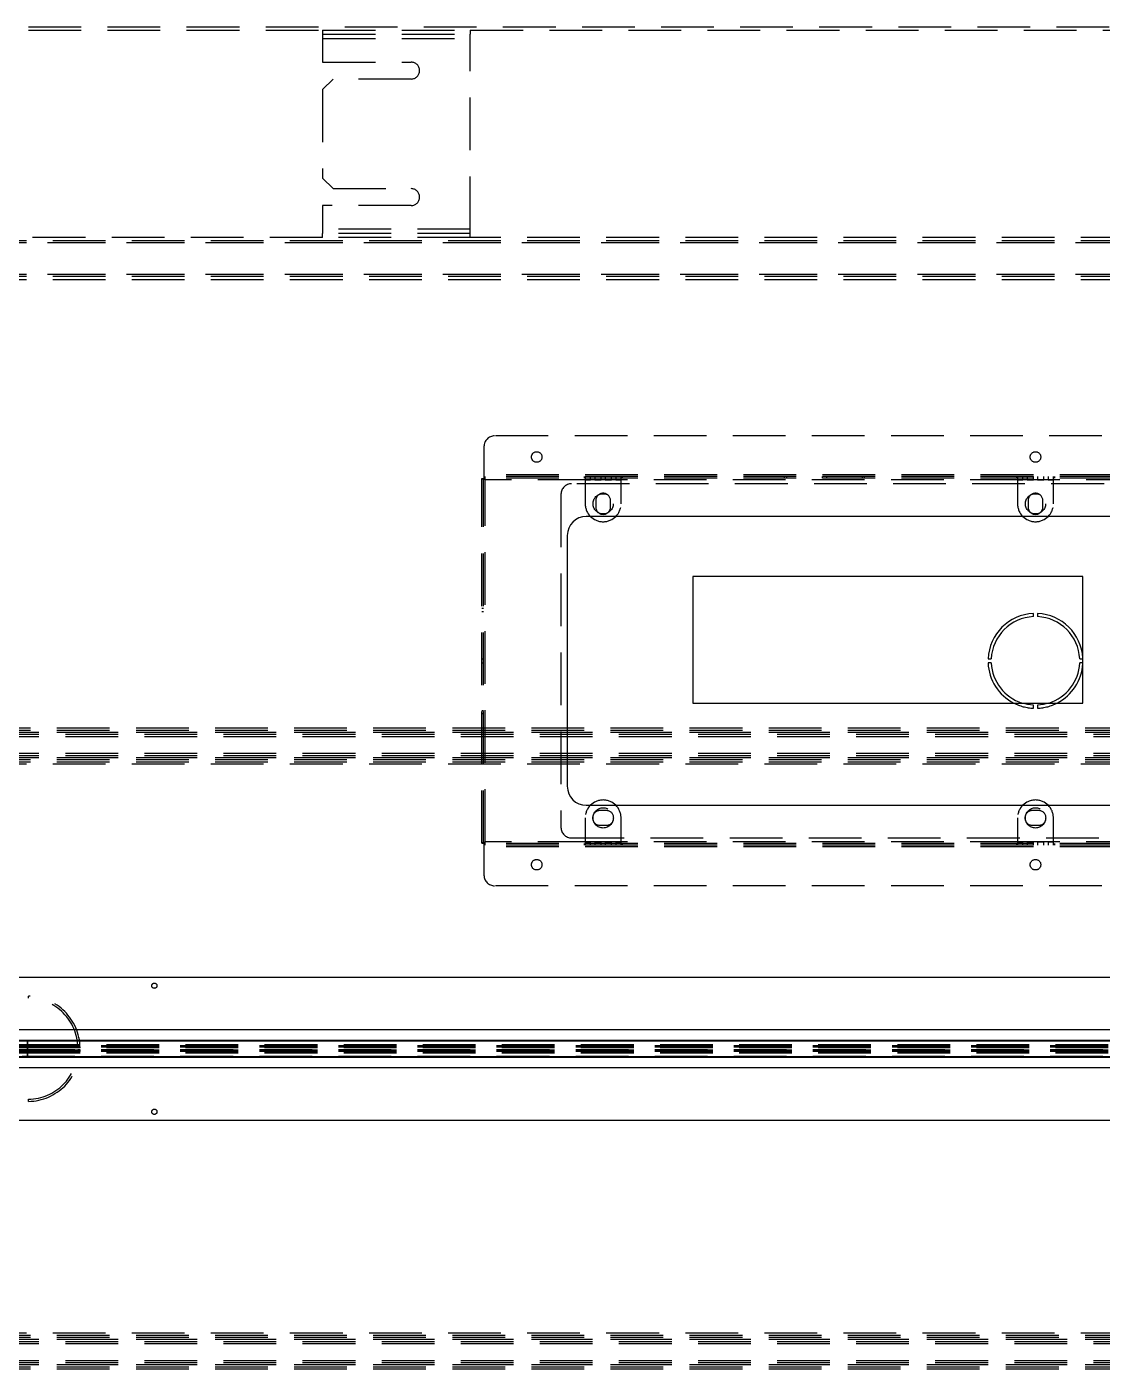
# Model space of a CAD drawing. Header units: millimetres. Extents: x -429 to 16771, y -1239 to 5751.
# Drawn here: x 2725 to 3235, y 697 to 1334 of the extents above; entities that cross this region are included whole.
import ezdxf

# ---------------------------------------------------------------- set-up
doc = ezdxf.new("R2010")
doc.units = ezdxf.units.MM
doc.header["$LTSCALE"] = 100
doc.linetypes.add('HIDDEN', pattern=[0.375, 0.25, -0.125])

msp = doc.modelspace()

# ---------------------------------------------------------------- linework, layer by layer
at = {"color": 7, "linetype": 'HIDDEN', "lineweight": -3}
for p, q in [((1938, 1334.15), (3512, 1334.15)), ((1938, 1332.65), (2865, 1332.65)), ((2865, 1332.65), (2865, 1330.65)), ((2865, 1332.65), (2935, 1332.65)), ((2935, 1332.65), (2935, 1330.65)), ((2935, 1332.65), (3512, 1332.65)), ((2865, 1330.65), (2935, 1330.65)), ((2865, 1330.65), (2865, 1328.65)), ((2865, 1328.65), (2935, 1328.65)), ((2865, 1328.65), (2935, 1328.65)), ((2865, 1328.65), (2865, 1317.4)), ((2935, 1328.65), (2935, 1330.65)), ((2935, 1238.15), (2935, 1328.65)), ((2865, 1317.4), (2907, 1317.4)), ((2870, 1309.4), (2865, 1304.4)), ((2907, 1309.4), (2870, 1309.4)), ((2865, 1304.4), (2865, 1262.4)), ((2865, 1262.4), (2870, 1257.4)), ((2870, 1257.4), (2907, 1257.4)), ((2907, 1249.4), (2865, 1249.4)), ((2865, 1249.4), (2865, 1238.15)), ((2865, 1238.15), (2865, 1236.15)), ((2935, 1238.15), (2865, 1238.15)), ((2935, 1238.15), (2865, 1238.15)), ((2865, 1234.15), (2865, 1236.15)), ((2935, 1236.15), (2865, 1236.15)), ((2935, 1236.15), (2935, 1238.15)), ((2935, 1234.15), (2935, 1236.15)), ((3547, 1231.65), (1903, 1231.65)), ((3547, 1231.65), (1903, 1231.65)), ((2865, 1234.15), (1938, 1234.15)), ((3512, 1232.65), (1938, 1232.65)), ((3512, 1231.65), (1938, 1231.65)), ((3512, 1231.65), (1938, 1231.65)), ((2935, 1234.15), (2865, 1234.15)), ((3512, 1234.15), (2935, 1234.15)), ((3547, 1216.65), (1903, 1216.65)), ((3547, 1216.65), (1903, 1216.65)), ((3512, 1216.65), (1938, 1216.65)), ((3512, 1216.65), (1938, 1216.65)), ((3512, 1215.65), (1938, 1215.65)), ((3512, 1214.15), (1938, 1214.15)), ((3459.5, 1140.1), (2946.5, 1140.1)), ((2941.5, 1135.1), (2941.5, 1121.7)), ((3464.5, 1121.7), (2941.5, 1121.7)), ((2941.5, 1121.7), (2941.5, 1120.1)), ((3464.5, 1121.7), (2941.5, 1121.7)), ((3464.5, 1120.9), (2941.5, 1120.9)), ((2942.1, 1120.1), (2942.1, 1120.9)), ((2989, 1120.9), (2989, 1120.1)), ((2989.5, 1120.9), (2989.5, 1119.3)), ((2992, 1119.3), (2992, 1120.9)), ((2994, 1120.9), (2994, 1119.3)), ((2997, 1119.3), (2997, 1120.9)), ((2999, 1120.9), (2999, 1119.3)), ((3002, 1119.3), (3002, 1120.9)), ((3004, 1120.9), (3004, 1119.3)), ((3006.5, 1119.3), (3006.5, 1120.9)), ((3007, 1120.9), (3007, 1120.1)), ((3084.03, 1120.1), (3084.03, 1120.9)), ((3085.03, 1120.1), (3085.03, 1120.9)), ((3102, 1120.1), (3102, 1120.9)), ((3104, 1120.1), (3104, 1120.9)), ((3120.97, 1120.1), (3120.97, 1120.9)), ((3121.97, 1120.1), (3121.97, 1120.9)), ((3194, 1120.9), (3194, 1120.1)), ((3194.5, 1120.9), (3194.5, 1119.3)), ((3197, 1119.3), (3197, 1120.9)), ((3199, 1120.9), (3199, 1119.3)), ((3202, 1119.3), (3202, 1120.9)), ((3204, 1120.9), (3204, 1119.3)), ((3207, 1119.3), (3207, 1120.9)), ((3209, 1120.9), (3209, 1119.3)), ((3211.5, 1119.3), (3211.5, 1120.9)), ((3212, 1120.9), (3212, 1120.1)), ((2940.5, 1119.9), (2941.3, 1119.9)), ((2940.5, 946.9), (2940.5, 1119.9)), ((2941.3, 946.9), (2941.3, 1119.9)), ((3464.5, 1120.1), (2941.5, 1120.1)), ((2942.1, 1119.3), (2942.1, 1120.1)), ((2942.1, 947.5), (2942.1, 1119.3)), ((2942.1, 947.5), (2942.1, 1119.3)), ((2992, 1119.3), (2942.1, 1119.3)), ((2992, 1119.3), (2942.1, 1119.3)), ((3423, 1117.4), (2983, 1117.4)), ((2989.5, 1119.3), (2989.5, 1107.9)), ((2989.5, 1119.3), (2992, 1119.3)), ((2992, 1119.3), (2989.5, 1119.3)), ((2994, 1119.3), (2992, 1119.3)), ((2994, 1119.3), (2997, 1119.3)), ((2997, 1119.3), (2994, 1119.3)), ((2997, 1119.3), (2994, 1119.3)), ((2997, 1119.3), (2994, 1119.3)), ((2999, 1119.3), (2997, 1119.3)), ((2999, 1119.3), (3002, 1119.3)), ((3002, 1119.3), (2999, 1119.3)), ((3002, 1119.3), (2999, 1119.3)), ((3002, 1119.3), (2999, 1119.3)), ((3004, 1119.3), (3002, 1119.3)), ((3004, 1119.3), (3006.5, 1119.3)), ((3006.5, 1119.3), (3004, 1119.3)), ((3197, 1119.3), (3004, 1119.3)), ((3197, 1119.3), (3004, 1119.3)), ((3006.5, 1107.9), (3006.5, 1119.3)), ((3194.5, 1119.3), (3194.5, 1107.9)), ((3194.5, 1119.3), (3197, 1119.3)), ((3197, 1119.3), (3194.5, 1119.3)), ((3199, 1119.3), (3197, 1119.3)), ((3199, 1119.3), (3202, 1119.3)), ((3202, 1119.3), (3199, 1119.3)), ((3202, 1119.3), (3199, 1119.3)), ((3202, 1119.3), (3199, 1119.3)), ((3204, 1119.3), (3202, 1119.3)), ((3204, 1119.3), (3207, 1119.3)), ((3207, 1119.3), (3204, 1119.3)), ((3207, 1119.3), (3204, 1119.3)), ((3207, 1119.3), (3204, 1119.3)), ((3209, 1119.3), (3207, 1119.3)), ((3209, 1119.3), (3211.5, 1119.3)), ((3211.5, 1119.3), (3209, 1119.3)), ((3402, 1119.3), (3209, 1119.3)), ((3402, 1119.3), (3209, 1119.3)), ((3211.5, 1107.9), (3211.5, 1119.3)), ((2978, 1112.4), (2978, 954.4)), ((2994.5, 1109.4), (2994.5, 1106.4)), ((3001.5, 1106.4), (3001.5, 1109.4)), ((3199.5, 1109.4), (3199.5, 1106.4)), ((3206.5, 1106.4), (3206.5, 1109.4)), ((2940.5, 1058.38), (2941.3, 1058.38)), ((2940.5, 1056.88), (2941.3, 1056.88)), ((2940.5, 1034.4), (2941.3, 1034.4)), ((2940.5, 1032.4), (2941.3, 1032.4)), ((3225.48, 1034.4), (3225.46, 1034.73)), ((3225.46, 1034.4), (3225.48, 1034.4)), ((3225.46, 1032.08), (3225.48, 1032.4)), ((3225.48, 1032.4), (3225.46, 1032.4)), ((2940.5, 1009.92), (2941.3, 1009.92)), ((2940.5, 1008.42), (2941.3, 1008.42)), ((3202, 1010.93), (3202, 1012.43)), ((3204, 1012.43), (3204, 1010.93)), ((3476.5, 1001.4), (1973.5, 1001.4)), ((3476.5, 1000.4), (1973.5, 1000.4)), ((3480.5, 999.4), (1969.5, 999.4)), ((3480.5, 998.4), (1969.5, 998.4)), ((3480.5, 997.4), (1969.5, 997.4)), ((3480.5, 997.4), (1969.5, 997.4)), ((3480.5, 997.4), (1969.5, 997.4)), ((3480.5, 997.4), (1969.5, 997.4)), ((3476.5, 999.4), (1973.5, 999.4)), ((3476.5, 999.4), (1973.5, 999.4)), ((3480.5, 989.4), (1969.5, 989.4)), ((3480.5, 989.4), (1969.5, 989.4)), ((3480.5, 988.4), (1969.5, 988.4)), ((3480.5, 987.4), (1969.5, 987.4)), ((3476.5, 987.4), (1973.5, 987.4)), ((3476.5, 987.4), (1973.5, 987.4)), ((3476.5, 986.4), (1973.5, 986.4)), ((3476.5, 985.4), (1973.5, 985.4)), ((3474.5, 984.4), (1975.5, 984.4)), ((3474.5, 984.4), (1975.5, 984.4)), ((2999.5, 962.4), (2996.5, 962.4)), ((3204.5, 962.4), (3201.5, 962.4)), ((2989.5, 958.9), (2989.5, 947.5)), ((2996.5, 955.4), (2999.5, 955.4)), ((3006.5, 947.5), (3006.5, 958.9)), ((3194.5, 958.9), (3194.5, 947.5)), ((3201.5, 955.4), (3204.5, 955.4)), ((3211.5, 947.5), (3211.5, 958.9)), ((2983, 949.4), (3423, 949.4)), ((2940.5, 946.9), (2941.3, 946.9)), ((3464.5, 946.7), (2941.5, 946.7)), ((2941.5, 946.7), (2941.5, 945.1)), ((3464.5, 945.9), (2941.5, 945.9)), ((2941.5, 945.1), (2941.5, 931.7)), ((3464.5, 945.1), (2941.5, 945.1)), ((3464.5, 945.1), (2941.5, 945.1)), ((2942.1, 946.7), (2942.1, 947.5)), ((2992, 947.5), (2942.1, 947.5)), ((2992, 947.5), (2942.1, 947.5)), ((2942.1, 945.9), (2942.1, 946.7)), ((2989, 946.7), (2989, 945.9)), ((2992, 947.5), (2989.5, 947.5)), ((2989.5, 947.5), (2989.5, 945.9)), ((2989.5, 947.5), (2992, 947.5)), ((2994, 947.5), (2992, 947.5)), ((2992, 945.9), (2992, 947.5)), ((2997, 947.5), (2994, 947.5)), ((2994, 947.5), (2994, 945.9)), ((2994, 947.5), (2997, 947.5)), ((2997, 947.5), (2994, 947.5)), ((2997, 947.5), (2994, 947.5)), ((2999, 947.5), (2997, 947.5)), ((2997, 945.9), (2997, 947.5)), ((3002, 947.5), (2999, 947.5)), ((2999, 947.5), (2999, 945.9)), ((2999, 947.5), (3002, 947.5)), ((3002, 947.5), (2999, 947.5)), ((3002, 947.5), (2999, 947.5)), ((3004, 947.5), (3002, 947.5)), ((3002, 945.9), (3002, 947.5)), ((3006.5, 947.5), (3004, 947.5)), ((3004, 947.5), (3004, 945.9)), ((3004, 947.5), (3006.5, 947.5)), ((3197, 947.5), (3004, 947.5)), ((3197, 947.5), (3004, 947.5)), ((3006.5, 945.9), (3006.5, 947.5)), ((3007, 946.7), (3007, 945.9)), ((3194, 946.7), (3194, 945.9)), ((3197, 947.5), (3194.5, 947.5)), ((3194.5, 947.5), (3194.5, 945.9)), ((3194.5, 947.5), (3197, 947.5)), ((3199, 947.5), (3197, 947.5)), ((3197, 945.9), (3197, 947.5)), ((3202, 947.5), (3199, 947.5)), ((3199, 947.5), (3199, 945.9)), ((3199, 947.5), (3202, 947.5)), ((3202, 947.5), (3199, 947.5)), ((3202, 947.5), (3199, 947.5)), ((3204, 947.5), (3202, 947.5)), ((3202, 945.9), (3202, 947.5)), ((3207, 947.5), (3204, 947.5)), ((3204, 947.5), (3204, 945.9)), ((3204, 947.5), (3207, 947.5)), ((3207, 947.5), (3204, 947.5)), ((3207, 947.5), (3204, 947.5)), ((3209, 947.5), (3207, 947.5)), ((3207, 945.9), (3207, 947.5)), ((3211.5, 947.5), (3209, 947.5)), ((3209, 947.5), (3209, 945.9)), ((3209, 947.5), (3211.5, 947.5)), ((3402, 947.5), (3209, 947.5)), ((3402, 947.5), (3209, 947.5)), ((3211.5, 945.9), (3211.5, 947.5)), ((3212, 946.7), (3212, 945.9)), ((3459.5, 926.7), (2946.5, 926.7)), ((2725.5, 873.4), (2725.5, 874.4)), ((2725, 853.19), (2725, 853.4)), ((1877.5, 853.19), (2725, 853.19)), ((3572.5, 853.19), (1877.5, 853.19)), ((3572.5, 853.17), (1877.5, 853.17)), ((1877.5, 851.4), (2725, 851.4)), ((1877.5, 850.85), (2725, 850.85)), ((2725, 850.85), (1877.5, 850.85)), ((2725, 850.85), (1877.5, 850.85)), ((2725, 850.85), (1877.5, 850.85)), ((1877.5, 850.84), (2725, 850.84)), ((1877.5, 850.84), (2725, 850.84)), ((1877.5, 850.65), (2725, 850.65)), ((1877.5, 850.65), (2725, 850.65)), ((1877.5, 850.65), (2725, 850.65)), ((3572.5, 850.65), (1877.5, 850.65)), ((3572.5, 850.65), (1877.5, 850.65)), ((3572.5, 850.65), (1877.5, 850.65)), ((1877.5, 850.37), (2725, 850.37)), ((1877.5, 850.32), (2725, 850.32)), ((3572.5, 850.32), (1877.5, 850.32)), ((1877.5, 850.15), (2725, 850.15)), ((1877.5, 850.15), (2725, 850.15)), ((3572.5, 850.15), (1877.5, 850.15)), ((3572.5, 850.15), (1877.5, 850.15)), ((1877.5, 850), (2725, 850)), ((1877.5, 849.97), (2725, 849.97)), ((1877.5, 849.97), (2725, 849.97)), ((1877.5, 849.95), (2725, 849.95)), ((1877.5, 849.95), (2725, 849.95)), ((2725, 848.85), (1877.5, 848.85)), ((2725, 848.85), (1877.5, 848.85)), ((1877.5, 848.83), (2725, 848.83)), ((1877.5, 848.83), (2725, 848.83)), ((1877.5, 848.8), (2725, 848.8)), ((1877.5, 848.65), (2725, 848.65)), ((1877.5, 848.65), (2725, 848.65)), ((3572.5, 848.65), (1877.5, 848.65)), ((3572.5, 848.65), (1877.5, 848.65)), ((1877.5, 848.49), (2725, 848.49)), ((3572.5, 848.49), (1877.5, 848.49)), ((1877.5, 848.44), (2725, 848.44)), ((1877.5, 848.15), (2725, 848.15)), ((1877.5, 848.15), (2725, 848.15)), ((1877.5, 848.15), (2725, 848.15)), ((3572.5, 848.15), (1877.5, 848.15)), ((3572.5, 848.15), (1877.5, 848.15)), ((3572.5, 848.15), (1877.5, 848.15)), ((1877.5, 847.97), (2725, 847.97)), ((1877.5, 847.97), (2725, 847.97)), ((1877.5, 847.96), (2725, 847.96)), ((1877.5, 847.95), (2725, 847.95)), ((1877.5, 847.95), (2725, 847.95)), ((1877.5, 847.95), (2725, 847.95)), ((1877.5, 847.4), (2725, 847.4)), ((2725, 853.19), (3572.5, 853.19)), ((2725, 850.32), (2725, 853.19)), ((2725, 851.4), (3572.5, 851.4)), ((2725, 847.4), (2725, 851.4)), ((2725, 850.65), (2725, 850.85)), ((2725, 850.65), (2725, 850.85)), ((2725, 850.65), (2725, 850.85)), ((2725, 850.85), (3572.5, 850.85)), ((2725, 850.37), (2725, 850.85)), ((3572.5, 850.85), (2725, 850.85)), ((3572.5, 850.85), (2725, 850.85)), ((3572.5, 850.85), (2725, 850.85)), ((2725, 850.84), (3572.5, 850.84)), ((2725, 849.97), (2725, 850.84)), ((2725, 850.84), (3572.5, 850.84)), ((2725, 849.97), (2725, 850.84)), ((2725, 850.65), (2725, 850)), ((2725, 850.65), (3572.5, 850.65)), ((2725, 850.65), (3572.5, 850.65)), ((2725, 850.65), (2725, 850.15)), ((2725, 850.65), (3572.5, 850.65)), ((2725, 850.65), (2725, 850.15)), ((2725, 848.44), (2725, 850.37)), ((2725, 850.37), (3572.5, 850.37)), ((2725, 850), (2725, 850.32)), ((2725, 850.32), (3572.5, 850.32)), ((2725, 850.15), (2725, 849.95)), ((2725, 850.15), (3572.5, 850.15)), ((2725, 850.15), (2725, 849.95)), ((2725, 850.15), (3572.5, 850.15)), ((2725, 850), (3572.5, 850)), ((2725, 849.97), (3572.5, 849.97)), ((2725, 849.97), (3572.5, 849.97)), ((2725, 849.95), (3572.5, 849.95)), ((2725, 849.95), (3572.5, 849.95)), ((2725, 848.65), (2725, 848.85)), ((2725, 848.65), (2725, 848.85)), ((3572.5, 848.85), (2725, 848.85)), ((3572.5, 848.85), (2725, 848.85)), ((2725, 847.97), (2725, 848.83)), ((2725, 848.83), (3572.5, 848.83)), ((2725, 847.97), (2725, 848.83)), ((2725, 848.83), (3572.5, 848.83)), ((2725, 848.8), (3572.5, 848.8)), ((2725, 848.49), (2725, 848.8)), ((2725, 848.8), (2725, 848.15)), ((2725, 848.65), (3572.5, 848.65)), ((2725, 848.65), (2725, 848.15)), ((2725, 848.65), (3572.5, 848.65)), ((2725, 848.65), (2725, 848.15)), ((2725, 848.49), (3572.5, 848.49)), ((2725, 845.61), (2725, 848.49)), ((2725, 847.96), (2725, 848.44)), ((2725, 848.44), (3572.5, 848.44)), ((2725, 848.15), (2725, 847.95)), ((2725, 848.15), (3572.5, 848.15)), ((2725, 848.15), (2725, 847.95)), ((2725, 848.15), (3572.5, 848.15)), ((2725, 848.15), (2725, 847.95)), ((2725, 848.15), (3572.5, 848.15)), ((2725, 847.97), (3572.5, 847.97)), ((2725, 847.97), (3572.5, 847.97)), ((2725, 847.96), (3572.5, 847.96)), ((2725, 847.95), (3572.5, 847.95)), ((2725, 847.95), (3572.5, 847.95)), ((2725, 847.95), (3572.5, 847.95)), ((2725, 847.4), (3572.5, 847.4)), ((2749.99, 849.9), (2748.99, 849.9)), ((2749.99, 848.9), (2748.99, 848.9)), ((3572.5, 845.64), (1877.5, 845.64)), ((1877.5, 845.61), (2725, 845.61)), ((3572.5, 845.61), (1877.5, 845.61)), ((2725, 845.4), (2725, 845.61)), ((2725, 845.61), (3572.5, 845.61)), ((2725.5, 824.41), (2725.5, 825.41)), ((3476.5, 713.4), (1973.5, 713.4)), ((3474.5, 714.4), (1975.5, 714.4)), ((3474.5, 714.4), (1975.5, 714.4)), ((3480.5, 711.4), (1969.5, 711.4)), ((3480.5, 710.4), (1969.5, 710.4)), ((3480.5, 709.4), (1969.5, 709.4)), ((3480.5, 709.4), (1969.5, 709.4)), ((3476.5, 712.4), (1973.5, 712.4)), ((3476.5, 711.4), (1973.5, 711.4)), ((3476.5, 711.4), (1973.5, 711.4)), ((3480.5, 701.4), (1969.5, 701.4)), ((3480.5, 701.4), (1969.5, 701.4)), ((3480.5, 701.4), (1969.5, 701.4)), ((3480.5, 701.4), (1969.5, 701.4)), ((3480.5, 700.4), (1969.5, 700.4)), ((3480.5, 699.4), (1969.5, 699.4)), ((3476.5, 699.4), (1973.5, 699.4)), ((3476.5, 699.4), (1973.5, 699.4)), ((3476.5, 698.4), (1973.5, 698.4)), ((3476.5, 697.4), (1973.5, 697.4))]:
    msp.add_line(p, q, dxfattribs=at)
at = {"color": 7, "linetype": 'Continuous', "lineweight": -3}
for p, q in [((3416, 1101.9), (2990, 1101.9)), ((2981, 1092.9), (2981, 973.9)), ((3225.46, 1073.4), (3040.46, 1073.4)), ((3040.46, 1073.4), (3040.46, 1013.4)), ((3225.46, 1013.4), (3225.46, 1073.4)), ((3202, 1054.38), (3202, 1055.88)), ((3204, 1055.88), (3204, 1054.38)), ((3180.52, 1034.4), (3182.02, 1034.4)), ((3182.02, 1032.4), (3180.52, 1032.4)), ((3223.97, 1034.4), (3225.46, 1034.4)), ((3225.46, 1032.4), (3223.97, 1032.4)), ((3040.46, 1013.4), (3225.46, 1013.4)), ((2990, 964.9), (3416, 964.9)), ((1875, 883.4), (3575, 883.4)), ((3572.5, 858.4), (1877.5, 858.4)), ((1877.5, 853.4), (2725, 853.4)), ((2725, 853.4), (2725, 853.17)), ((2725, 853.4), (3572.5, 853.4)), ((1877.5, 853.17), (2725, 853.17)), ((2725, 853.17), (2725, 845.64)), ((2725, 853.17), (3572.5, 853.17)), ((1877.5, 845.64), (2725, 845.64)), ((1877.5, 845.4), (2725, 845.4)), ((2725, 845.64), (3572.5, 845.64)), ((2725, 845.64), (2725, 845.4)), ((2725, 845.4), (3572.5, 845.4)), ((3572.5, 840.4), (1877.5, 840.4)), ((3575, 815.4), (1875, 815.4))]:
    msp.add_line(p, q, dxfattribs=at)
at = {"color": 7, "linetype": 'HIDDEN', "lineweight": -3, "flags": 128}
for points in [[(3202, 1012.43), (3199.2, 1012.75), (3196.6, 1013.4)], [(3209.4, 1013.4), (3206.8, 1012.75), (3204, 1012.43)]]:
    msp.add_lwpolyline(points, dxfattribs=at)
at = {"color": 7, "linetype": 'HIDDEN', "lineweight": -3}
for centre, radius in [((2966.5, 1130.1), 2.5), ((3203, 1130.1), 2.5), ((2998, 1107.9), 4.8), ((3203, 1107.9), 4.8), ((2998, 958.9), 4.8), ((3203, 958.9), 4.8), ((2966.5, 936.7), 2.5), ((3203, 936.7), 2.5), ((2785.2, 879.3), 1.25), ((2785.2, 819.5), 1.25)]:
    msp.add_circle(centre, radius, dxfattribs=at)
for centre, radius, start, end in [((2907, 1313.4), 4, 270, 90), ((2907, 1253.4), 4, 270, 90), ((2946.5, 1135.1), 5, 90, 180), ((2983, 1112.4), 5, 90, 180), ((2998, 1109.4), 3.5, 0, 180), ((3203, 1109.4), 3.5, 0, 180), ((2998, 1107.9), 8.5, 180, 0), ((2998, 1106.4), 3.5, 180, 0), ((3203, 1107.9), 8.5, 180, 0), ((3203, 1106.4), 3.5, 180, 0), ((3203, 1033.4), 22.5, 242.73396, 267.45268), ((3203, 1033.4), 22.5, 272.54732, 297.26604), ((2998, 958.9), 8.5, 0, 180), ((2996.5, 958.9), 3.5, 90, 270), ((2999.5, 958.9), 3.5, 270, 90), ((3203, 958.9), 8.5, 0, 180), ((3201.5, 958.9), 3.5, 90, 270), ((3204.5, 958.9), 3.5, 270, 90), ((2983, 954.4), 5, 180, 270), ((2946.5, 931.7), 5, 180, 270), ((2725, 849.4), 25, 1.14599, 88.85401), ((2725, 849.4), 24, 1.19375, 88.80625), ((2725, 849.4), 24, 271.19375, 358.80625), ((2725, 849.4), 25, 271.14599, 358.85401)]:
    msp.add_arc(centre, radius, start, end, dxfattribs=at)
at = {"color": 7, "linetype": 'Continuous', "lineweight": -3}
for centre, radius, start, end in [((2990, 1092.9), 9, 90, 180), ((3203, 1033.4), 22.5, 92.54732, 177.45268), ((3203, 1033.4), 21, 92.7294, 177.2706), ((3203, 1033.4), 22.5, 3.37114, 87.45268), ((3203, 1033.4), 21, 2.7294, 87.2706), ((3203, 1033.4), 22.5, 182.54732, 242.73396), ((3203, 1033.4), 21, 182.7294, 252.24721), ((3203, 1033.4), 21, 287.75279, 357.2706), ((3203, 1033.4), 22.5, 297.26604, 356.62886), ((2990, 973.9), 9, 180, 270)]:
    msp.add_arc(centre, radius, start, end, dxfattribs=at)
at = {"color": 7, "linetype": 'HIDDEN', "lineweight": -3}
for points in [[(2942.1, 1119.3), (2941.91, 1119.35), (2941.54, 1119.44), (2941.05, 1119.57), (2940.69, 1119.7), (2940.52, 1119.81), (2940.5, 1119.88), (2940.5, 1119.9)], [(2940.5, 946.9), (2940.52, 946.95), (2940.55, 947.04), (2940.85, 947.17), (2941.27, 947.3), (2941.72, 947.41), (2942, 947.48), (2942.1, 947.5)]]:
    msp.add_open_spline(points, degree=3, knots=[0, 0, 0, 0, 0.220743, 0.441506, 0.662269, 0.883032, 1, 1, 1, 1], dxfattribs=at)
for points in [[(2942.1, 1119.3), (2941.99, 1119.35), (2941.78, 1119.45), (2941.52, 1119.6), (2941.33, 1119.75), (2941.31, 1119.85), (2941.3, 1119.9)], [(2941.3, 946.9), (2941.31, 946.95), (2941.33, 947.05), (2941.52, 947.2), (2941.78, 947.35), (2941.99, 947.45), (2942.1, 947.5)]]:
    msp.add_open_spline(points, degree=3, dxfattribs=at)

doc.saveas('drawing.dxf')
